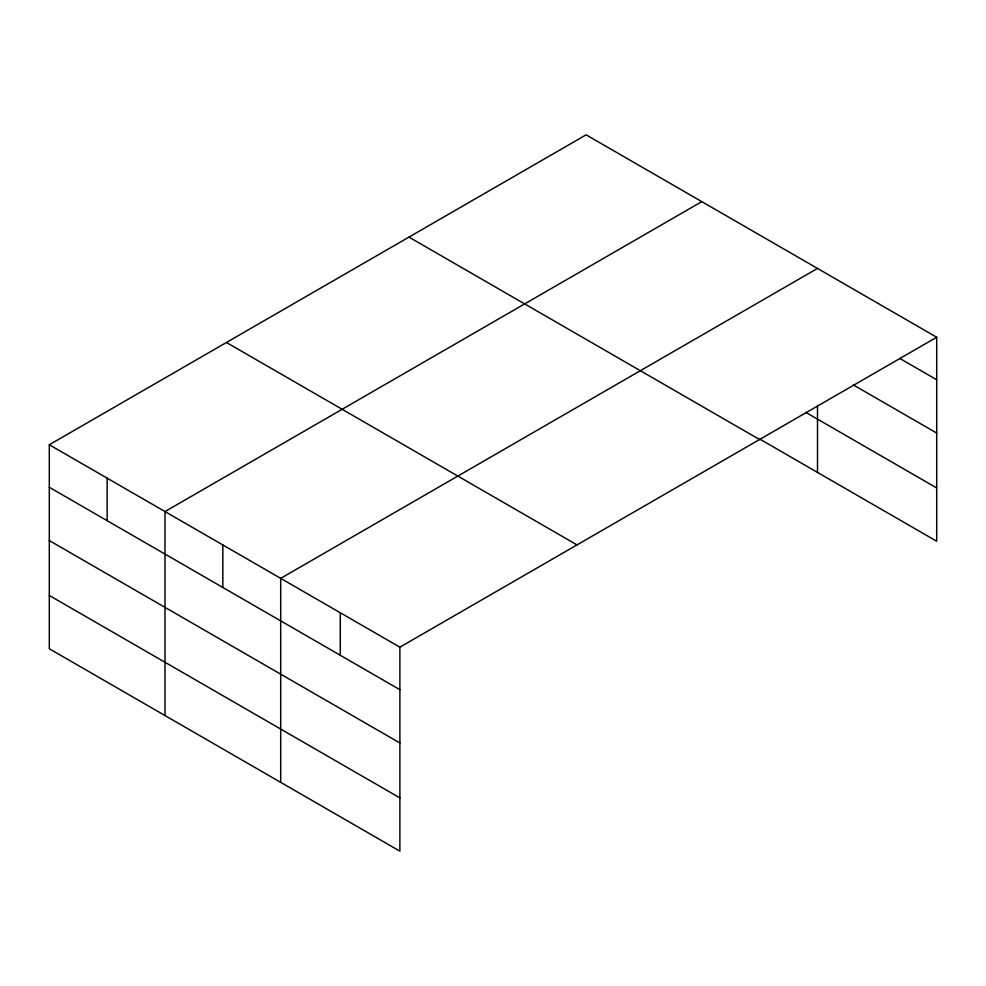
<?xml version="1.0" encoding="UTF-8"?>
<svg xmlns="http://www.w3.org/2000/svg" width="986" height="986" viewBox="0 0 986 986"><rect width="100%" height="100%" fill="white"/><g stroke="black" fill="none" stroke-linecap="round" stroke-linejoin="round"><path stroke-width="1.48" d="M49.3 444.76L399.885 647.173L399.885 851.164L49.3 648.751L49.3 444.76L586.115 134.835L936.7 337.249L936.7 541.24L759.651 439.016M701.81 201.625L164.995 511.561L164.995 715.553M817.505 268.426L280.69 578.351L280.69 782.342M399.885 647.173L936.7 337.249M899.614 358.349L936.7 379.758M853.26 384.873L936.7 433.051M805.673 412.296L936.7 487.947M408.968 237.108L759.553 439.522M226.447 342.487L577.032 544.901M49.3 487.281L399.885 689.682M49.3 540.562L399.885 742.976M49.3 595.47L399.885 797.871M817.505 405.406L817.505 472.417M340.281 612.762L340.281 655.271M222.836 544.95L222.836 587.471M107.141 478.161L107.141 520.67"/></g></svg>
